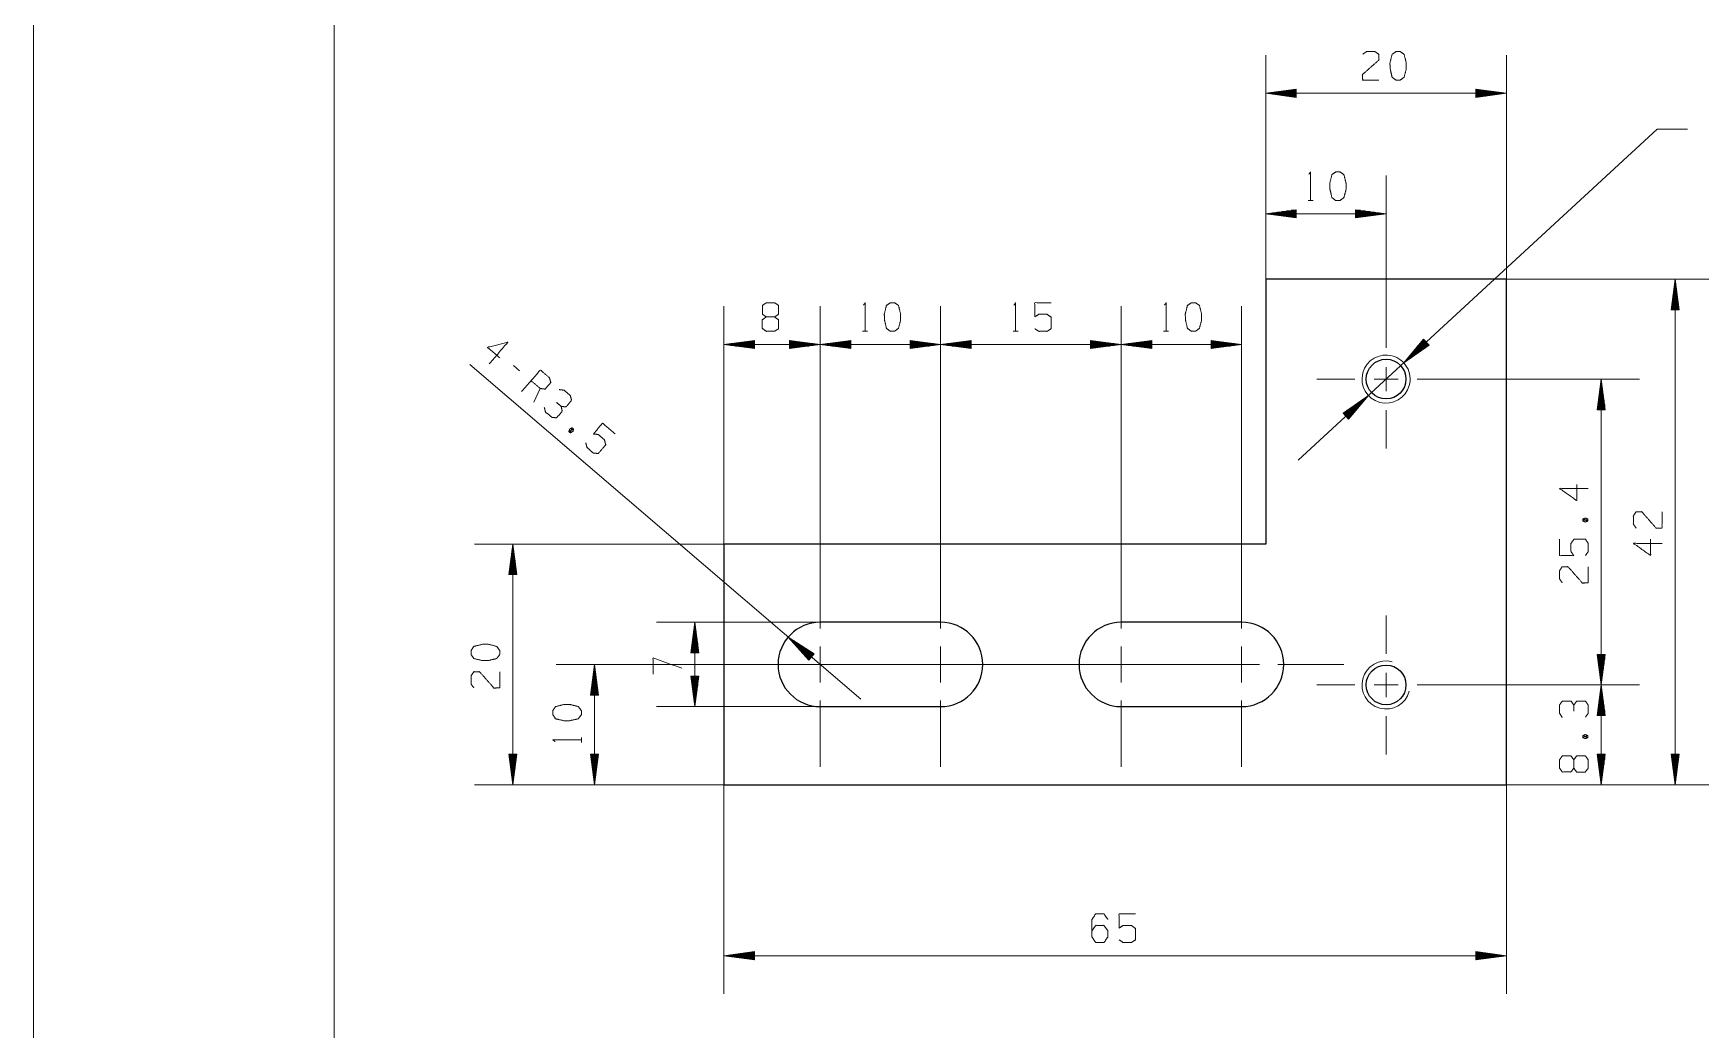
# Model space of a CAD drawing. Header units: millimetres. Extents: x 0 to 210, y 0 to 297.
# Drawn here: x 0 to 138.5, y 146.1 to 228.8 of the extents above; entities that cross this region are included whole.
import ezdxf

# ---------------------------------------------------------------- set-up
doc = ezdxf.new("R2010")
doc.units = ezdxf.units.MM
doc.layers.add('101', color=7, linetype='Continuous', true_color=0xffffff)

msp = doc.modelspace()

# ---------------------------------------------------------------- linework, layer by layer
at = {"layer": '101', "color": 133, "linetype": 'Continuous', "lineweight": 18}
for p, q in [((0, 297), (0, 0)), ((25, 292), (25, 5))]:
    msp.add_line(p, q, dxfattribs=at)
at = {"layer": '101', "color": 22, "linetype": 'Continuous', "lineweight": 18}
for p, q in [((102.36, 208.43), (102.36, 227.04)), ((122.36, 208.43), (122.36, 227.04)), ((104.9, 224.2), (102.36, 223.87)), ((102.36, 223.87), (104.9, 223.53)), ((122.36, 223.87), (102.36, 223.87)), ((104.9, 223.89), (102.55, 223.89)), ((104.9, 223.84), (102.55, 223.84)), ((104.9, 223.94), (102.94, 223.94)), ((104.9, 223.79), (102.94, 223.79)), ((104.9, 223.99), (103.33, 223.99)), ((104.9, 223.74), (103.33, 223.74)), ((104.9, 224.05), (103.71, 224.05)), ((104.9, 223.69), (103.71, 223.69)), ((104.9, 224.1), (104.1, 224.1)), ((104.9, 223.64), (104.1, 223.64)), ((104.9, 224.15), (104.48, 224.15)), ((104.9, 223.59), (104.48, 223.59)), ((104.9, 224.2), (104.87, 224.2)), ((104.9, 224.2), (104.87, 224.2)), ((104.9, 223.54), (104.87, 223.54)), ((104.9, 223.54), (104.87, 223.54)), ((104.9, 223.53), (104.9, 224.2)), ((119.82, 224.2), (119.85, 224.2)), ((119.82, 224.2), (119.85, 224.2)), ((122.36, 223.87), (119.82, 224.2)), ((119.82, 224.2), (119.82, 223.53)), ((119.82, 224.15), (120.24, 224.15)), ((119.82, 224.1), (120.63, 224.1)), ((119.82, 224.05), (121.01, 224.05)), ((119.82, 223.99), (121.4, 223.99)), ((119.82, 223.94), (121.78, 223.94)), ((119.82, 223.89), (122.17, 223.89)), ((119.82, 223.53), (122.36, 223.87)), ((119.82, 223.84), (122.17, 223.84)), ((119.82, 223.79), (121.78, 223.79)), ((119.82, 223.74), (121.4, 223.74)), ((119.82, 223.69), (121.01, 223.69)), ((119.82, 223.64), (120.63, 223.64)), ((119.82, 223.59), (120.24, 223.59)), ((119.82, 223.54), (119.85, 223.54)), ((119.82, 223.54), (119.85, 223.54)), ((105.05, 193.39), (134.87, 220.88)), ((134.87, 220.88), (137.41, 220.88)), ((102.36, 208.43), (102.36, 217.04)), ((112.36, 205.89), (112.36, 217.04)), ((104.9, 214.2), (102.36, 213.87)), ((112.36, 213.87), (102.36, 213.87)), ((102.36, 213.87), (104.9, 213.53)), ((104.9, 213.89), (102.55, 213.89)), ((104.9, 213.84), (102.55, 213.84)), ((104.9, 213.94), (102.94, 213.94)), ((104.9, 213.79), (102.94, 213.79)), ((104.9, 214), (103.33, 214)), ((104.9, 213.74), (103.33, 213.74)), ((104.9, 214.05), (103.71, 214.05)), ((104.9, 213.69), (103.71, 213.69)), ((104.9, 214.1), (104.1, 214.1)), ((104.9, 213.64), (104.1, 213.64)), ((104.9, 214.15), (104.48, 214.15)), ((104.9, 213.59), (104.48, 213.59)), ((104.9, 214.2), (104.87, 214.2)), ((104.9, 214.2), (104.87, 214.2)), ((104.9, 213.54), (104.87, 213.54)), ((104.9, 213.54), (104.87, 213.54)), ((104.9, 213.53), (104.9, 214.2)), ((109.82, 214.2), (109.85, 214.2)), ((109.82, 214.2), (109.85, 214.2)), ((109.82, 214.2), (109.82, 213.53)), ((112.36, 213.87), (109.82, 214.2)), ((109.82, 214.15), (110.24, 214.15)), ((109.82, 214.1), (110.63, 214.1)), ((109.82, 214.05), (111.01, 214.05)), ((109.82, 214), (111.4, 214)), ((109.82, 213.94), (111.78, 213.94)), ((109.82, 213.89), (112.17, 213.89)), ((109.82, 213.53), (112.36, 213.87)), ((109.82, 213.84), (112.17, 213.84)), ((109.82, 213.79), (111.78, 213.79)), ((109.82, 213.74), (111.4, 213.74)), ((109.82, 213.69), (111.01, 213.69)), ((109.82, 213.64), (110.63, 213.64)), ((109.82, 213.59), (110.24, 213.59)), ((109.82, 213.54), (109.85, 213.54)), ((109.82, 213.54), (109.85, 213.54)), ((122.36, 208.43), (139.55, 208.43)), ((136.37, 208.43), (136.04, 205.89)), ((136.3, 205.89), (136.3, 207.85)), ((136.35, 205.89), (136.35, 208.23)), ((136.37, 208.43), (136.37, 166.43)), ((136.71, 205.89), (136.37, 208.43)), ((136.4, 205.89), (136.4, 208.23)), ((136.45, 205.89), (136.45, 207.85)), ((136.14, 205.89), (136.14, 206.69)), ((136.19, 205.89), (136.19, 207.08)), ((136.25, 205.89), (136.25, 207.46)), ((136.5, 205.89), (136.5, 207.46)), ((136.55, 205.89), (136.55, 207.08)), ((136.6, 205.89), (136.6, 206.69)), ((57.36, 186.43), (57.36, 206.18)), ((65.36, 184.93), (65.36, 206.18)), ((65.36, 184.93), (65.36, 206.18)), ((75.36, 184.93), (75.36, 206.18)), ((75.36, 184.93), (75.36, 206.18)), ((90.36, 184.93), (90.36, 206.18)), ((90.36, 184.93), (90.36, 206.18)), ((100.36, 184.93), (100.36, 206.18)), ((136.04, 205.89), (136.04, 205.92)), ((136.04, 205.89), (136.04, 205.92)), ((136.04, 205.89), (136.71, 205.89)), ((136.09, 205.89), (136.09, 206.31)), ((136.65, 205.89), (136.65, 206.31)), ((136.7, 205.89), (136.7, 205.92)), ((136.7, 205.89), (136.7, 205.92)), ((59.9, 203.34), (57.36, 203.01)), ((57.36, 203.01), (59.9, 202.67)), ((65.36, 203.01), (57.36, 203.01)), ((59.9, 203.03), (57.55, 203.03)), ((59.9, 202.98), (57.55, 202.98)), ((59.9, 203.08), (57.94, 203.08)), ((59.9, 202.93), (57.94, 202.93)), ((59.9, 203.13), (58.33, 203.13)), ((59.9, 202.88), (58.33, 202.88)), ((59.9, 203.18), (58.71, 203.18)), ((59.9, 202.83), (58.71, 202.83)), ((59.9, 203.23), (59.1, 203.23)), ((59.9, 202.78), (59.1, 202.78)), ((59.9, 203.29), (59.48, 203.29)), ((59.9, 202.73), (59.48, 202.73)), ((59.9, 203.34), (59.87, 203.34)), ((59.9, 203.34), (59.87, 203.34)), ((59.9, 202.68), (59.87, 202.68)), ((59.9, 202.68), (59.87, 202.68)), ((59.9, 202.67), (59.9, 203.34)), ((62.82, 203.34), (62.85, 203.34)), ((65.36, 203.01), (62.82, 203.34)), ((62.82, 203.34), (62.85, 203.34)), ((62.82, 203.34), (62.82, 202.67)), ((62.82, 203.29), (63.24, 203.29)), ((62.82, 203.23), (63.63, 203.23)), ((62.82, 203.18), (64.01, 203.18)), ((62.82, 203.13), (64.4, 203.13)), ((62.82, 203.08), (64.78, 203.08)), ((62.82, 203.03), (65.17, 203.03)), ((62.82, 202.67), (65.36, 203.01)), ((62.82, 202.98), (65.17, 202.98)), ((62.82, 202.93), (64.78, 202.93)), ((62.82, 202.88), (64.4, 202.88)), ((62.82, 202.83), (64.01, 202.83)), ((62.82, 202.78), (63.63, 202.78)), ((62.82, 202.73), (63.24, 202.73)), ((62.82, 202.68), (62.85, 202.68)), ((62.82, 202.68), (62.85, 202.68)), ((67.9, 203.34), (65.36, 203.01)), ((65.36, 203.01), (67.9, 202.67)), ((65.36, 203.01), (75.36, 203.01)), ((67.9, 203.03), (65.55, 203.03)), ((67.9, 202.98), (65.55, 202.98)), ((67.9, 203.08), (65.94, 203.08)), ((67.9, 202.93), (65.94, 202.93)), ((67.9, 203.13), (66.33, 203.13)), ((67.9, 202.88), (66.33, 202.88)), ((67.9, 203.18), (66.71, 203.18)), ((67.9, 202.83), (66.71, 202.83)), ((67.9, 203.23), (67.1, 203.23)), ((67.9, 202.78), (67.1, 202.78)), ((67.9, 203.29), (67.48, 203.29)), ((67.9, 202.73), (67.48, 202.73)), ((67.9, 203.34), (67.87, 203.34)), ((67.9, 203.34), (67.87, 203.34)), ((67.9, 202.68), (67.87, 202.68)), ((67.9, 202.68), (67.87, 202.68)), ((67.9, 202.67), (67.9, 203.34)), ((72.82, 203.34), (72.82, 202.67)), ((72.82, 203.34), (72.85, 203.34)), ((75.36, 203.01), (72.82, 203.34)), ((72.82, 203.34), (72.85, 203.34)), ((72.82, 203.29), (73.24, 203.29)), ((72.82, 203.23), (73.63, 203.23)), ((72.82, 203.18), (74.01, 203.18)), ((72.82, 203.13), (74.4, 203.13)), ((72.82, 203.08), (74.78, 203.08)), ((72.82, 203.03), (75.17, 203.03)), ((72.82, 202.67), (75.36, 203.01)), ((72.82, 202.98), (75.17, 202.98)), ((72.82, 202.93), (74.78, 202.93)), ((72.82, 202.88), (74.4, 202.88)), ((72.82, 202.83), (74.01, 202.83)), ((72.82, 202.78), (73.63, 202.78)), ((72.82, 202.73), (73.24, 202.73)), ((72.82, 202.68), (72.85, 202.68)), ((72.82, 202.68), (72.85, 202.68)), ((77.9, 203.34), (75.36, 203.01)), ((75.36, 203.01), (77.9, 202.67)), ((75.36, 203.01), (90.36, 203.01)), ((77.9, 203.03), (75.55, 203.03)), ((77.9, 202.98), (75.55, 202.98)), ((77.9, 203.08), (75.94, 203.08)), ((77.9, 202.93), (75.94, 202.93)), ((77.9, 203.13), (76.33, 203.13)), ((77.9, 202.88), (76.33, 202.88)), ((77.9, 203.18), (76.71, 203.18)), ((77.9, 202.83), (76.71, 202.83)), ((77.9, 203.23), (77.1, 203.23)), ((77.9, 202.78), (77.1, 202.78)), ((77.9, 203.29), (77.48, 203.29)), ((77.9, 202.73), (77.48, 202.73)), ((77.9, 203.34), (77.87, 203.34)), ((77.9, 203.34), (77.87, 203.34)), ((77.9, 202.68), (77.87, 202.68)), ((77.9, 202.68), (77.87, 202.68)), ((77.9, 202.67), (77.9, 203.34)), ((87.82, 203.34), (87.85, 203.34)), ((87.82, 203.34), (87.82, 202.67)), ((87.82, 203.34), (87.85, 203.34)), ((90.36, 203.01), (87.82, 203.34)), ((87.82, 203.29), (88.24, 203.29)), ((87.82, 203.23), (88.63, 203.23)), ((87.82, 203.18), (89.01, 203.18)), ((87.82, 203.13), (89.4, 203.13)), ((87.82, 203.08), (89.78, 203.08)), ((87.82, 203.03), (90.17, 203.03)), ((87.82, 202.67), (90.36, 203.01)), ((87.82, 202.98), (90.17, 202.98)), ((87.82, 202.93), (89.78, 202.93)), ((87.82, 202.88), (89.4, 202.88)), ((87.82, 202.83), (89.01, 202.83)), ((87.82, 202.78), (88.63, 202.78)), ((87.82, 202.73), (88.24, 202.73)), ((87.82, 202.68), (87.85, 202.68)), ((87.82, 202.68), (87.85, 202.68)), ((92.9, 203.34), (90.36, 203.01)), ((90.36, 203.01), (92.9, 202.67)), ((90.36, 203.01), (100.36, 203.01)), ((92.9, 203.03), (90.55, 203.03)), ((92.9, 202.98), (90.55, 202.98)), ((92.9, 203.08), (90.94, 203.08)), ((92.9, 202.93), (90.94, 202.93)), ((92.9, 203.13), (91.33, 203.13)), ((92.9, 202.88), (91.33, 202.88)), ((92.9, 203.18), (91.71, 203.18)), ((92.9, 202.83), (91.71, 202.83)), ((92.9, 203.23), (92.1, 203.23)), ((92.9, 202.78), (92.1, 202.78)), ((92.9, 203.29), (92.48, 203.29)), ((92.9, 202.73), (92.48, 202.73)), ((92.9, 203.34), (92.87, 203.34)), ((92.9, 203.34), (92.87, 203.34)), ((92.9, 202.68), (92.87, 202.68)), ((92.9, 202.68), (92.87, 202.68)), ((92.9, 202.67), (92.9, 203.34)), ((97.82, 203.34), (97.82, 202.67)), ((97.82, 203.34), (97.85, 203.34)), ((97.82, 203.34), (97.85, 203.34)), ((100.36, 203.01), (97.82, 203.34)), ((97.82, 203.29), (98.24, 203.29)), ((97.82, 203.23), (98.63, 203.23)), ((97.82, 203.18), (99.01, 203.18)), ((97.82, 203.13), (99.4, 203.13)), ((97.82, 203.08), (99.78, 203.08)), ((97.82, 203.03), (100.17, 203.03)), ((97.82, 202.67), (100.36, 203.01)), ((97.82, 202.98), (100.17, 202.98)), ((97.82, 202.93), (99.78, 202.93)), ((97.82, 202.88), (99.4, 202.88)), ((97.82, 202.83), (99.01, 202.83)), ((97.82, 202.78), (98.63, 202.78)), ((97.82, 202.73), (98.24, 202.73)), ((97.82, 202.68), (97.85, 202.68)), ((97.82, 202.68), (97.85, 202.68)), ((115.47, 203.45), (113.83, 201.48)), ((113.83, 201.48), (115.93, 202.96)), ((115.68, 203.22), (113.96, 201.63)), ((115.72, 203.19), (113.99, 201.6)), ((115.65, 203.26), (114.21, 201.93)), ((115.75, 203.15), (114.31, 201.82)), ((115.61, 203.3), (114.46, 202.23)), ((115.79, 203.11), (114.63, 202.04)), ((115.58, 203.34), (114.7, 202.53)), ((115.54, 203.37), (114.95, 202.83)), ((115.82, 203.07), (114.95, 202.27)), ((115.51, 203.41), (115.2, 203.13)), ((115.85, 203.04), (115.26, 202.49)), ((115.48, 203.45), (115.45, 203.43)), ((115.48, 203.45), (115.45, 203.43)), ((115.93, 202.96), (115.47, 203.45)), ((115.89, 203), (115.58, 202.72)), ((115.92, 202.96), (115.9, 202.94)), ((115.92, 202.96), (115.9, 202.94)), ((68.73, 173.54), (36.26, 201.34)), ((118.13, 200.13), (133.41, 200.13)), ((130.24, 200.13), (129.9, 197.59)), ((130.16, 197.59), (130.16, 199.55)), ((130.21, 197.59), (130.21, 199.93)), ((130.57, 197.59), (130.24, 200.13)), ((130.24, 174.73), (130.24, 200.13)), ((130.26, 197.59), (130.26, 199.93)), ((130.32, 197.59), (130.32, 199.55)), ((110.89, 198.77), (108.8, 197.3)), ((108.94, 197.14), (110.1, 198.21)), ((108.97, 197.11), (110.41, 198.44)), ((109.01, 197.07), (110.73, 198.66)), ((109.04, 197.03), (110.77, 198.62)), ((109.08, 196.99), (110.52, 198.32)), ((109.25, 196.8), (110.89, 198.77)), ((130.01, 197.59), (130.01, 198.39)), ((130.06, 197.59), (130.06, 198.78)), ((130.11, 197.59), (130.11, 199.16)), ((130.37, 197.59), (130.37, 199.16)), ((130.42, 197.59), (130.42, 198.78)), ((130.47, 197.59), (130.47, 198.39)), ((108.8, 197.29), (108.82, 197.31)), ((108.8, 197.29), (108.82, 197.31)), ((108.8, 197.3), (109.25, 196.8)), ((108.83, 197.26), (109.14, 197.54)), ((108.87, 197.22), (109.46, 197.76)), ((108.9, 197.18), (109.78, 197.99)), ((109.11, 196.96), (110.27, 198.02)), ((109.14, 196.92), (110.02, 197.73)), ((109.18, 196.88), (109.77, 197.43)), ((109.21, 196.84), (109.52, 197.13)), ((109.25, 196.81), (109.27, 196.83)), ((109.25, 196.81), (109.27, 196.83)), ((129.9, 197.59), (130.57, 197.59)), ((129.91, 197.59), (129.91, 197.62)), ((129.91, 197.59), (129.91, 197.62)), ((129.96, 197.59), (129.96, 198.01)), ((130.52, 197.59), (130.52, 198.01)), ((130.57, 197.59), (130.57, 197.62)), ((130.57, 197.59), (130.57, 197.62)), ((57.36, 186.43), (36.65, 186.43)), ((39.83, 186.43), (39.5, 183.89)), ((39.75, 183.89), (39.75, 185.85)), ((39.8, 183.89), (39.8, 186.23)), ((40.16, 183.89), (39.83, 186.43)), ((39.83, 166.43), (39.83, 186.43)), ((39.86, 183.89), (39.86, 186.23)), ((39.91, 183.89), (39.91, 185.85)), ((39.55, 183.89), (39.55, 184.31)), ((39.6, 183.89), (39.6, 184.69)), ((39.65, 183.89), (39.65, 185.08)), ((39.7, 183.89), (39.7, 185.46)), ((39.96, 183.89), (39.96, 185.46)), ((40.01, 183.89), (40.01, 185.08)), ((40.06, 183.89), (40.06, 184.69)), ((40.11, 183.89), (40.11, 184.31)), ((39.5, 183.89), (39.5, 183.92)), ((39.5, 183.89), (39.5, 183.92)), ((39.5, 183.89), (40.16, 183.89)), ((40.16, 183.89), (40.16, 183.92)), ((40.16, 183.89), (40.16, 183.92)), ((65.36, 179.93), (51.77, 179.93)), ((54.95, 179.93), (54.61, 177.39)), ((54.82, 177.39), (54.82, 178.96)), ((54.87, 177.39), (54.87, 179.35)), ((54.92, 177.39), (54.92, 179.73)), ((54.95, 172.93), (54.95, 179.93)), ((55.28, 177.39), (54.95, 179.93)), ((54.97, 177.39), (54.97, 179.73)), ((55.02, 177.39), (55.02, 179.35)), ((55.07, 177.39), (55.07, 178.96)), ((62.7, 178.7), (64.41, 176.8)), ((64.85, 177.31), (62.7, 178.7)), ((54.61, 177.39), (55.28, 177.39)), ((54.62, 177.39), (54.62, 177.42)), ((54.62, 177.39), (54.62, 177.42)), ((54.67, 177.39), (54.67, 177.81)), ((54.72, 177.39), (54.72, 178.19)), ((54.77, 177.39), (54.77, 178.58)), ((55.13, 177.39), (55.13, 178.58)), ((55.18, 177.39), (55.18, 178.19)), ((55.23, 177.39), (55.23, 177.81)), ((55.28, 177.39), (55.28, 177.42)), ((55.28, 177.39), (55.28, 177.42)), ((64.62, 177.03), (62.83, 178.56)), ((64.65, 177.07), (62.87, 178.6)), ((64.58, 176.99), (63.09, 178.27)), ((64.68, 177.11), (63.19, 178.38)), ((64.55, 176.96), (63.35, 177.98)), ((64.71, 177.15), (63.52, 178.17)), ((64.52, 176.92), (63.61, 177.69)), ((64.75, 177.19), (63.84, 177.96)), ((64.48, 176.88), (63.87, 177.4)), ((64.78, 177.23), (64.17, 177.75)), ((64.41, 176.8), (64.85, 177.31)), ((64.81, 177.26), (64.5, 177.54)), ((64.85, 177.3), (64.82, 177.32)), ((64.85, 177.3), (64.82, 177.32)), ((91.86, 176.43), (43.44, 176.43)), ((46.62, 176.43), (46.28, 173.89)), ((46.59, 173.89), (46.59, 176.23)), ((46.62, 176.43), (46.62, 166.43)), ((46.95, 173.89), (46.62, 176.43)), ((46.64, 173.89), (46.64, 176.23)), ((64.45, 176.84), (64.13, 177.11)), ((64.42, 176.8), (64.39, 176.82)), ((64.42, 176.8), (64.39, 176.82)), ((130.57, 177.27), (129.9, 177.27)), ((129.9, 177.27), (130.24, 174.73)), ((129.91, 177.27), (129.91, 177.24)), ((129.91, 177.27), (129.91, 177.24)), ((129.96, 177.27), (129.96, 176.85)), ((130.01, 177.27), (130.01, 176.46)), ((130.06, 177.27), (130.06, 176.08)), ((130.11, 177.27), (130.11, 175.69)), ((130.16, 177.27), (130.16, 175.31)), ((130.21, 177.27), (130.21, 174.92)), ((130.24, 174.73), (130.57, 177.27)), ((130.26, 177.27), (130.26, 174.92)), ((130.32, 177.27), (130.32, 175.31)), ((130.37, 177.27), (130.37, 175.69)), ((130.42, 177.27), (130.42, 176.08)), ((130.47, 177.27), (130.47, 176.46)), ((130.52, 177.27), (130.52, 176.85)), ((130.57, 177.27), (130.57, 177.24)), ((130.57, 177.27), (130.57, 177.24)), ((46.39, 173.89), (46.39, 174.69)), ((46.44, 173.89), (46.44, 175.08)), ((46.49, 173.89), (46.49, 175.46)), ((46.54, 173.89), (46.54, 175.85)), ((46.69, 173.89), (46.69, 175.85)), ((46.74, 173.89), (46.74, 175.46)), ((46.79, 173.89), (46.79, 175.08)), ((46.84, 173.89), (46.84, 174.69)), ((55.28, 175.47), (54.61, 175.47)), ((54.61, 175.47), (54.95, 172.93)), ((54.62, 175.47), (54.62, 175.44)), ((54.62, 175.47), (54.62, 175.44)), ((54.67, 175.47), (54.67, 175.05)), ((54.72, 175.47), (54.72, 174.66)), ((54.77, 175.47), (54.77, 174.28)), ((54.82, 175.47), (54.82, 173.89)), ((54.87, 175.47), (54.87, 173.51)), ((54.92, 175.47), (54.92, 173.12)), ((54.95, 172.93), (55.28, 175.47)), ((54.97, 175.47), (54.97, 173.12)), ((55.02, 175.47), (55.02, 173.51)), ((55.07, 175.47), (55.07, 173.89)), ((55.13, 175.47), (55.13, 174.28)), ((55.18, 175.47), (55.18, 174.66)), ((55.23, 175.47), (55.23, 175.05)), ((55.28, 175.47), (55.28, 175.44)), ((55.28, 175.47), (55.28, 175.44)), ((118.13, 174.73), (133.41, 174.73)), ((118.13, 174.73), (133.41, 174.73)), ((130.24, 174.73), (129.9, 172.19)), ((130.21, 172.19), (130.21, 174.53)), ((130.24, 174.73), (130.24, 166.43)), ((130.57, 172.19), (130.24, 174.73)), ((130.26, 172.19), (130.26, 174.53)), ((46.28, 173.89), (46.28, 173.92)), ((46.28, 173.89), (46.28, 173.92)), ((46.28, 173.89), (46.95, 173.89)), ((46.34, 173.89), (46.34, 174.31)), ((46.89, 173.89), (46.89, 174.31)), ((46.95, 173.89), (46.95, 173.92)), ((46.95, 173.89), (46.95, 173.92)), ((130.06, 172.19), (130.06, 173.38)), ((130.11, 172.19), (130.11, 173.76)), ((130.16, 172.19), (130.16, 174.15)), ((130.32, 172.19), (130.32, 174.15)), ((130.37, 172.19), (130.37, 173.76)), ((130.42, 172.19), (130.42, 173.38)), ((65.36, 172.93), (51.77, 172.93)), ((129.9, 172.19), (130.57, 172.19)), ((129.91, 172.19), (129.91, 172.22)), ((129.91, 172.19), (129.91, 172.22)), ((129.96, 172.19), (129.96, 172.61)), ((130.01, 172.19), (130.01, 172.99)), ((130.47, 172.19), (130.47, 172.99)), ((130.52, 172.19), (130.52, 172.61)), ((130.57, 172.19), (130.57, 172.22)), ((130.57, 172.19), (130.57, 172.22)), ((39.5, 168.97), (39.5, 168.94)), ((39.5, 168.97), (39.5, 168.94)), ((40.16, 168.97), (39.5, 168.97)), ((39.5, 168.97), (39.83, 166.43)), ((39.55, 168.97), (39.55, 168.55)), ((39.6, 168.97), (39.6, 168.16)), ((39.65, 168.97), (39.65, 167.78)), ((39.7, 168.97), (39.7, 167.39)), ((39.75, 168.97), (39.75, 167.01)), ((39.8, 168.97), (39.8, 166.62)), ((39.83, 166.43), (40.16, 168.97)), ((39.86, 168.97), (39.86, 166.62)), ((39.91, 168.97), (39.91, 167.01)), ((39.96, 168.97), (39.96, 167.39)), ((40.01, 168.97), (40.01, 167.78)), ((40.06, 168.97), (40.06, 168.16)), ((40.11, 168.97), (40.11, 168.55)), ((40.16, 168.97), (40.16, 168.94)), ((40.16, 168.97), (40.16, 168.94)), ((46.28, 168.97), (46.28, 168.94)), ((46.28, 168.97), (46.28, 168.94)), ((46.28, 168.97), (46.62, 166.43)), ((46.95, 168.97), (46.28, 168.97)), ((46.34, 168.97), (46.34, 168.55)), ((46.39, 168.97), (46.39, 168.16)), ((46.44, 168.97), (46.44, 167.78)), ((46.49, 168.97), (46.49, 167.39)), ((46.54, 168.97), (46.54, 167.01)), ((46.59, 168.97), (46.59, 166.62)), ((46.62, 166.43), (46.95, 168.97)), ((46.64, 168.97), (46.64, 166.62)), ((46.69, 168.97), (46.69, 167.01)), ((46.74, 168.97), (46.74, 167.39)), ((46.79, 168.97), (46.79, 167.78)), ((46.84, 168.97), (46.84, 168.16)), ((46.89, 168.97), (46.89, 168.55)), ((46.95, 168.97), (46.95, 168.94)), ((46.95, 168.97), (46.95, 168.94)), ((130.57, 168.97), (129.9, 168.97)), ((129.9, 168.97), (130.24, 166.43)), ((129.91, 168.97), (129.91, 168.94)), ((129.91, 168.97), (129.91, 168.94)), ((129.96, 168.97), (129.96, 168.55)), ((130.01, 168.97), (130.01, 168.16)), ((130.06, 168.97), (130.06, 167.78)), ((130.11, 168.97), (130.11, 167.39)), ((130.16, 168.97), (130.16, 167.01)), ((130.21, 168.97), (130.21, 166.62)), ((130.24, 166.43), (130.57, 168.97)), ((130.26, 168.97), (130.26, 166.62)), ((130.32, 168.97), (130.32, 167.01)), ((130.37, 168.97), (130.37, 167.39)), ((130.42, 168.97), (130.42, 167.78)), ((130.47, 168.97), (130.47, 168.16)), ((130.52, 168.97), (130.52, 168.55)), ((130.57, 168.97), (130.57, 168.94)), ((130.57, 168.97), (130.57, 168.94)), ((136.71, 168.97), (136.04, 168.97)), ((136.04, 168.97), (136.04, 168.94)), ((136.04, 168.97), (136.37, 166.43)), ((136.04, 168.97), (136.04, 168.94)), ((136.09, 168.97), (136.09, 168.55)), ((136.14, 168.97), (136.14, 168.16)), ((136.19, 168.97), (136.19, 167.78)), ((136.25, 168.97), (136.25, 167.39)), ((136.3, 168.97), (136.3, 167.01)), ((136.35, 168.97), (136.35, 166.62)), ((136.37, 166.43), (136.71, 168.97)), ((136.4, 168.97), (136.4, 166.62)), ((136.45, 168.97), (136.45, 167.01)), ((136.5, 168.97), (136.5, 167.39)), ((136.55, 168.97), (136.55, 167.78)), ((136.6, 168.97), (136.6, 168.16)), ((136.65, 168.97), (136.65, 168.55)), ((136.7, 168.97), (136.7, 168.94)), ((136.7, 168.97), (136.7, 168.94)), ((57.36, 166.43), (36.65, 166.43)), ((57.36, 166.43), (43.44, 166.43)), ((57.36, 166.43), (57.36, 149.07)), ((122.36, 166.43), (133.41, 166.43)), ((122.36, 166.43), (139.55, 166.43)), ((122.36, 166.43), (122.36, 149.07)), ((59.9, 152.58), (57.36, 152.24)), ((59.9, 152.37), (58.33, 152.37)), ((59.9, 152.42), (58.71, 152.42)), ((59.9, 152.47), (59.1, 152.47)), ((59.9, 152.52), (59.48, 152.52)), ((59.9, 152.57), (59.87, 152.57)), ((59.9, 152.57), (59.87, 152.57)), ((59.9, 151.91), (59.9, 152.58)), ((119.82, 152.58), (119.82, 151.91)), ((122.36, 152.24), (119.82, 152.58)), ((119.82, 152.57), (119.85, 152.57)), ((119.82, 152.57), (119.85, 152.57)), ((119.82, 152.52), (120.24, 152.52)), ((119.82, 152.47), (120.63, 152.47)), ((119.82, 152.42), (121.01, 152.42)), ((119.82, 152.37), (121.4, 152.37)), ((122.36, 152.24), (57.36, 152.24)), ((57.36, 152.24), (59.9, 151.91)), ((59.9, 152.27), (57.55, 152.27)), ((59.9, 152.22), (57.55, 152.22)), ((59.9, 152.32), (57.94, 152.32)), ((59.9, 152.17), (57.94, 152.17)), ((59.9, 152.12), (58.33, 152.12)), ((59.9, 152.07), (58.71, 152.07)), ((59.9, 152.02), (59.1, 152.02)), ((59.9, 151.97), (59.48, 151.97)), ((59.9, 151.91), (59.87, 151.91)), ((59.9, 151.91), (59.87, 151.91)), ((119.82, 152.32), (121.78, 152.32)), ((119.82, 152.27), (122.17, 152.27)), ((119.82, 151.91), (122.36, 152.24)), ((119.82, 152.22), (122.17, 152.22)), ((119.82, 152.17), (121.78, 152.17)), ((119.82, 152.12), (121.4, 152.12)), ((119.82, 152.07), (121.01, 152.07)), ((119.82, 152.02), (120.63, 152.02)), ((119.82, 151.97), (120.24, 151.97)), ((119.82, 151.91), (119.85, 151.91)), ((119.82, 151.91), (119.85, 151.91))]:
    msp.add_line(p, q, dxfattribs=at)
at = {"layer": '101', "color": 72, "linetype": 'Continuous', "lineweight": 18}
for p, q in [((105.88, 214.96), (106.3, 214.96)), ((68.88, 204.1), (69.3, 204.1)), ((81.38, 204.1), (81.8, 204.1)), ((93.88, 204.1), (94.3, 204.1)), ((40.38, 200.83), (39.87, 201.26)), ((41.58, 198.22), (42.11, 199.35)), ((44.76, 196.09), (44.6, 195.67)), ((128.7, 188.35), (129.12, 188.51)), ((45.52, 169.95), (45.52, 170.37)), ((128.7, 170.36), (129.12, 170.52))]:
    msp.add_line(p, q, dxfattribs=at)
at = {"layer": '101', "color": 72, "linetype": 'Continuous', "lineweight": 25}
for p, q in [((102.36, 208.43), (102.36, 186.43)), ((122.36, 208.43), (102.36, 208.43)), ((122.36, 166.43), (122.36, 208.43)), ((57.36, 186.43), (57.36, 166.43)), ((102.36, 186.43), (57.36, 186.43)), ((75.36, 179.93), (65.36, 179.93)), ((100.36, 179.93), (90.36, 179.93)), ((65.36, 172.93), (75.36, 172.93)), ((90.36, 172.93), (100.36, 172.93)), ((57.36, 166.43), (122.36, 166.43))]:
    msp.add_line(p, q, dxfattribs=at)
at = {"layer": '101', "color": 151, "linetype": 'Continuous', "lineweight": 18}
for p, q in [((112.36, 202.72), (112.36, 205.89)), ((112.36, 199.12), (112.36, 201.13)), ((109.77, 200.13), (106.6, 200.13)), ((111.36, 200.13), (113.36, 200.13)), ((114.95, 200.13), (118.13, 200.13)), ((112.36, 197.54), (112.36, 194.36)), ((65.36, 179.43), (65.36, 184.93)), ((75.36, 179.43), (75.36, 184.93)), ((90.36, 179.43), (90.36, 184.93)), ((100.36, 179.43), (100.36, 184.93)), ((112.36, 177.32), (112.36, 180.49)), ((65.36, 174.93), (65.36, 177.93)), ((75.36, 174.93), (75.36, 177.93)), ((90.36, 174.93), (90.36, 177.93)), ((100.36, 174.93), (100.36, 177.93)), ((62.36, 176.43), (56.86, 176.43)), ((63.86, 176.43), (66.86, 176.43)), ((72.36, 176.43), (66.86, 176.43)), ((68.36, 176.43), (73.86, 176.43)), ((73.86, 176.43), (76.86, 176.43)), ((78.36, 176.43), (83.86, 176.43)), ((87.36, 176.43), (81.86, 176.43)), ((88.86, 176.43), (91.86, 176.43)), ((97.36, 176.43), (91.86, 176.43)), ((93.36, 176.43), (98.86, 176.43)), ((98.86, 176.43), (101.86, 176.43)), ((103.36, 176.43), (108.86, 176.43)), ((109.77, 174.73), (106.6, 174.73)), ((111.36, 174.73), (113.36, 174.73)), ((112.36, 173.72), (112.36, 175.73)), ((114.95, 174.73), (118.13, 174.73)), ((65.36, 173.43), (65.36, 167.93)), ((75.36, 173.43), (75.36, 167.93)), ((90.36, 173.43), (90.36, 167.93)), ((100.36, 173.43), (100.36, 167.93)), ((112.36, 172.14), (112.36, 168.96))]:
    msp.add_line(p, q, dxfattribs=at)
at = {"layer": '101', "color": 72, "linetype": 'Continuous', "lineweight": 25}
for centre in [(112.36, 200.13), (112.36, 174.73)]:
    msp.add_circle(centre, 1.65, dxfattribs=at)
at = {"layer": '101', "color": 72, "linetype": 'Continuous', "lineweight": 13}
for centre in [(112.36, 200.13), (112.36, 174.73)]:
    msp.add_arc(centre, 2, 75, 345, dxfattribs=at)
at = {"layer": '101', "color": 22, "linetype": 'Continuous', "lineweight": 18}
msp.add_arc((112.36, 200.13), 2, 344.878, 75, dxfattribs=at)
at = {"layer": '101', "color": 72, "linetype": 'Continuous', "lineweight": 25}
for centre, start, end in [((65.36, 176.43), 90, 270), ((75.36, 176.43), 270, 90), ((90.36, 176.43), 90, 270), ((100.36, 176.43), 270, 90)]:
    msp.add_arc(centre, 3.5, start, end, dxfattribs=at)
at = {"layer": '101', "color": 72, "linetype": 'Continuous', "lineweight": 18}
for points, knots in [([(110.42, 227.11), (110.74, 227.33), (111.43, 227.33), (111.76, 227.11), (111.76, 226.63), (110.4, 225.43), (110.42, 224.96), (111.76, 224.96)], [0, 0, 0.069693, 0.192978, 0.265274, 0.350226, 0.674741, 0.759752, 1, 1]), ([(113.53, 224.96), (113.86, 225.21), (114.04, 225.91), (114.04, 226.38), (113.86, 227.11), (113.53, 227.33), (113.19, 227.33), (112.86, 227.11), (112.68, 226.38), (112.7, 225.91), (112.86, 225.21), (113.19, 224.96), (113.53, 224.96)], [0, 0, 0.067525, 0.183972, 0.260583, 0.380942, 0.446141, 0.500306, 0.565504, 0.685864, 0.762527, 0.87831, 0.945835, 1, 1]), ([(105.95, 217.14), (106.09, 217.34), (106.09, 214.96)], [0, 0, 0.093486, 1, 1]), ([(108.53, 214.96), (108.86, 215.21), (109.04, 215.91), (109.04, 216.39), (108.86, 217.11), (108.53, 217.34), (108.19, 217.34), (107.86, 217.11), (107.68, 216.39), (107.7, 215.91), (107.86, 215.21), (108.19, 214.96), (108.53, 214.96)], [0, 0, 0.067525, 0.183972, 0.260583, 0.380943, 0.446141, 0.500306, 0.565504, 0.685864, 0.762528, 0.87831, 0.945835, 1, 1]), ([(60.88, 205.3), (60.56, 205.52), (60.56, 206.25), (60.88, 206.47), (61.57, 206.47), (61.9, 206.25), (61.9, 205.52), (61.57, 205.3), (60.88, 205.3), (60.54, 205.05), (60.54, 204.35), (60.88, 204.1), (61.57, 204.1), (61.9, 204.32), (61.9, 205.05), (61.57, 205.3)], [0, 0, 0.047573, 0.136085, 0.183658, 0.267815, 0.317165, 0.405677, 0.455027, 0.539184, 0.590297, 0.675755, 0.726868, 0.811025, 0.860375, 0.948887, 1, 1]), ([(68.95, 206.27), (69.09, 206.47), (69.09, 204.1)], [0, 0, 0.093491, 1, 1]), ([(71.53, 204.1), (71.86, 204.35), (72.04, 205.05), (72.04, 205.52), (71.86, 206.25), (71.53, 206.47), (71.19, 206.47), (70.86, 206.25), (70.68, 205.52), (70.7, 205.05), (70.86, 204.35), (71.19, 204.1), (71.53, 204.1)], [0, 0, 0.067527, 0.18397, 0.260584, 0.380943, 0.446141, 0.500306, 0.565504, 0.685863, 0.76253, 0.878309, 0.945835, 1, 1]), ([(81.45, 206.27), (81.59, 206.47), (81.59, 204.1)], [0, 0, 0.093491, 1, 1]), ([(83.18, 204.32), (83.52, 204.1), (84.2, 204.1), (84.54, 204.32), (84.54, 205.27), (84.2, 205.52), (83.52, 205.52), (83.18, 205.3), (83.18, 206.47), (84.54, 206.47)], [0, 0, 0.062228, 0.168344, 0.230571, 0.376815, 0.441266, 0.547381, 0.609609, 0.79049, 1, 1]), ([(93.95, 206.27), (94.09, 206.47), (94.09, 204.1)], [0, 0, 0.093491, 1, 1]), ([(96.53, 204.1), (96.86, 204.35), (97.04, 205.05), (97.04, 205.52), (96.86, 206.25), (96.53, 206.47), (96.19, 206.47), (95.86, 206.25), (95.68, 205.52), (95.7, 205.05), (95.86, 204.35), (96.19, 204.1), (96.53, 204.1)], [0, 0, 0.067527, 0.183971, 0.260584, 0.380944, 0.446142, 0.500306, 0.565504, 0.685863, 0.76253, 0.878309, 0.945835, 1, 1]), ([(38.74, 201.9), (37.72, 202.77), (39.42, 203.2), (37.87, 201.4)], [0, 0, 0.245871, 0.565296, 1, 1]), ([(40.56, 199.09), (42.11, 200.89), (42.87, 200.24), (42.98, 199.85), (42.51, 199.3), (42.11, 199.35), (41.34, 200)], [0, 0, 0.40095, 0.571034, 0.639277, 0.761673, 0.829916, 1, 1]), ([(42.44, 197.78), (42.54, 197.4), (43.06, 196.96), (43.46, 196.91), (43.93, 197.46), (43.84, 197.87), (43.45, 198.2)], [0, 0, 0.124121, 0.343687, 0.472444, 0.703376, 0.836731, 1, 1]), ([(43.84, 197.87), (44.24, 197.82), (44.71, 198.37), (44.6, 198.76), (44.08, 199.21), (43.68, 199.26)], [0, 0, 0.153875, 0.429848, 0.583723, 0.846125, 1, 1]), ([(44.48, 195.77), (44.6, 195.67), (44.82, 195.78), (44.88, 195.99), (44.76, 196.09), (44.56, 196), (44.48, 195.77), (44.88, 195.99)], [0, 0, 0.093974, 0.236781, 0.365958, 0.459932, 0.589109, 0.731911, 1, 1]), ([(45.89, 194.83), (45.99, 194.44), (46.52, 193.99), (46.92, 193.95), (47.54, 194.67), (47.44, 195.08), (46.92, 195.53), (46.52, 195.57), (47.28, 196.47), (48.32, 195.58)], [0, 0, 0.062228, 0.168343, 0.230571, 0.376816, 0.441266, 0.547381, 0.609608, 0.79049, 1, 1]), ([(128.2, 191.38), (128.2, 190.04), (126.77, 191.05), (129.15, 191.05)], [0, 0, 0.245869, 0.565295, 1, 1]), ([(129.12, 188.35), (129.12, 188.51), (128.9, 188.59), (128.7, 188.51), (128.7, 188.35), (128.9, 188.26), (129.12, 188.35), (128.7, 188.51)], [0, 0, 0.093979, 0.236788, 0.365963, 0.459941, 0.589111, 0.731916, 1, 1]), ([(133.13, 187.76), (132.9, 188.08), (132.9, 188.77), (133.13, 189.11), (133.6, 189.11), (134.8, 187.75), (135.28, 187.76), (135.28, 189.11)], [0, 0, 0.069691, 0.192976, 0.265274, 0.350227, 0.67474, 0.759752, 1, 1]), ([(128.92, 185.47), (129.15, 185.8), (129.15, 186.49), (128.92, 186.83), (127.97, 186.83), (127.72, 186.49), (127.72, 185.8), (127.95, 185.47), (126.77, 185.47), (126.77, 186.83)], [0, 0, 0.062227, 0.168342, 0.230571, 0.376816, 0.441267, 0.547382, 0.609609, 0.79049, 1, 1]), ([(134.33, 186.83), (134.33, 185.49), (132.9, 186.49), (135.28, 186.49)], [0, 0, 0.245869, 0.565294, 1, 1]), ([(127, 183.21), (126.77, 183.53), (126.77, 184.22), (127, 184.55), (127.47, 184.55), (128.67, 183.19), (129.15, 183.21), (129.15, 184.55)], [0, 0, 0.069694, 0.192979, 0.265274, 0.350227, 0.67474, 0.759752, 1, 1]), ([(38.74, 177.59), (38.49, 177.93), (37.79, 178.11), (37.31, 178.11), (36.59, 177.93), (36.36, 177.59), (36.36, 177.26), (36.59, 176.92), (37.31, 176.75), (37.79, 176.76), (38.49, 176.92), (38.74, 177.26), (38.74, 177.59)], [0, 0, 0.067527, 0.183972, 0.260584, 0.380943, 0.446142, 0.500305, 0.565504, 0.685864, 0.762529, 0.87831, 0.945837, 1, 1]), ([(53.86, 176.12), (51.48, 176.97), (51.48, 175.62)], [0, 0, 0.652471, 1, 1]), ([(36.59, 174.49), (36.36, 174.8), (36.36, 175.49), (36.59, 175.83), (37.06, 175.83), (38.26, 174.47), (38.74, 174.49), (38.74, 175.83)], [0, 0, 0.069694, 0.192979, 0.265274, 0.350227, 0.67474, 0.759752, 1, 1]), ([(127.95, 173.06), (127.72, 173.39), (127, 173.39), (126.77, 173.06), (126.77, 172.37), (127, 172.03)], [0, 0, 0.153875, 0.429853, 0.583728, 0.846125, 1, 1]), ([(128.92, 172.05), (129.15, 172.37), (129.15, 173.06), (128.92, 173.39), (128.2, 173.39), (127.95, 173.06), (127.95, 172.55)], [0, 0, 0.124121, 0.343687, 0.472445, 0.703376, 0.836731, 1, 1]), ([(45.52, 172.59), (45.27, 172.93), (44.57, 173.11), (44.1, 173.11), (43.37, 172.93), (43.15, 172.59), (43.15, 172.26), (43.37, 171.92), (44.1, 171.75), (44.57, 171.76), (45.27, 171.92), (45.52, 172.26), (45.52, 172.59)], [0, 0, 0.067526, 0.183971, 0.260583, 0.380942, 0.446141, 0.500306, 0.565504, 0.685863, 0.762529, 0.87831, 0.945835, 1, 1]), ([(129.12, 170.36), (129.12, 170.52), (128.9, 170.61), (128.7, 170.52), (128.7, 170.36), (128.9, 170.27), (129.12, 170.36), (128.7, 170.52)], [0, 0, 0.093974, 0.236783, 0.365957, 0.459931, 0.589105, 0.731914, 1, 1]), ([(43.35, 170.02), (43.15, 170.16), (45.52, 170.16)], [0, 0, 0.093489, 1, 1]), ([(127.95, 167.82), (127.72, 167.5), (127, 167.5), (126.77, 167.82), (126.77, 168.51), (127, 168.84), (127.72, 168.84), (127.95, 168.51), (127.95, 167.82), (128.2, 167.48), (128.9, 167.48), (129.15, 167.82), (129.15, 168.51), (128.92, 168.84), (128.2, 168.84), (127.95, 168.51)], [0, 0, 0.047573, 0.136085, 0.183659, 0.267815, 0.317165, 0.405677, 0.455028, 0.539184, 0.590297, 0.675756, 0.726869, 0.811025, 0.860376, 0.948887, 1, 1]), ([(87.92, 154.29), (88.24, 154.76), (88.93, 154.76), (89.26, 154.29), (89.26, 153.81), (88.93, 153.34), (88.24, 153.34), (87.92, 153.81), (87.92, 155.24), (88.24, 155.71), (88.93, 155.71), (89.26, 155.24)], [0, 0, 0.076963, 0.169761, 0.248073, 0.312018, 0.390331, 0.483128, 0.560092, 0.751927, 0.82889, 0.921688, 1, 1]), ([(90.18, 153.56), (90.52, 153.34), (91.2, 153.34), (91.54, 153.56), (91.54, 154.51), (91.2, 154.76), (90.52, 154.76), (90.18, 154.54), (90.18, 155.71), (91.54, 155.71)], [0, 0, 0.062228, 0.168343, 0.230571, 0.376816, 0.441265, 0.547381, 0.609609, 0.79049, 1, 1])]:
    msp.add_open_spline(points, degree=1, knots=knots, dxfattribs=at)

doc.saveas('drawing.dxf')
